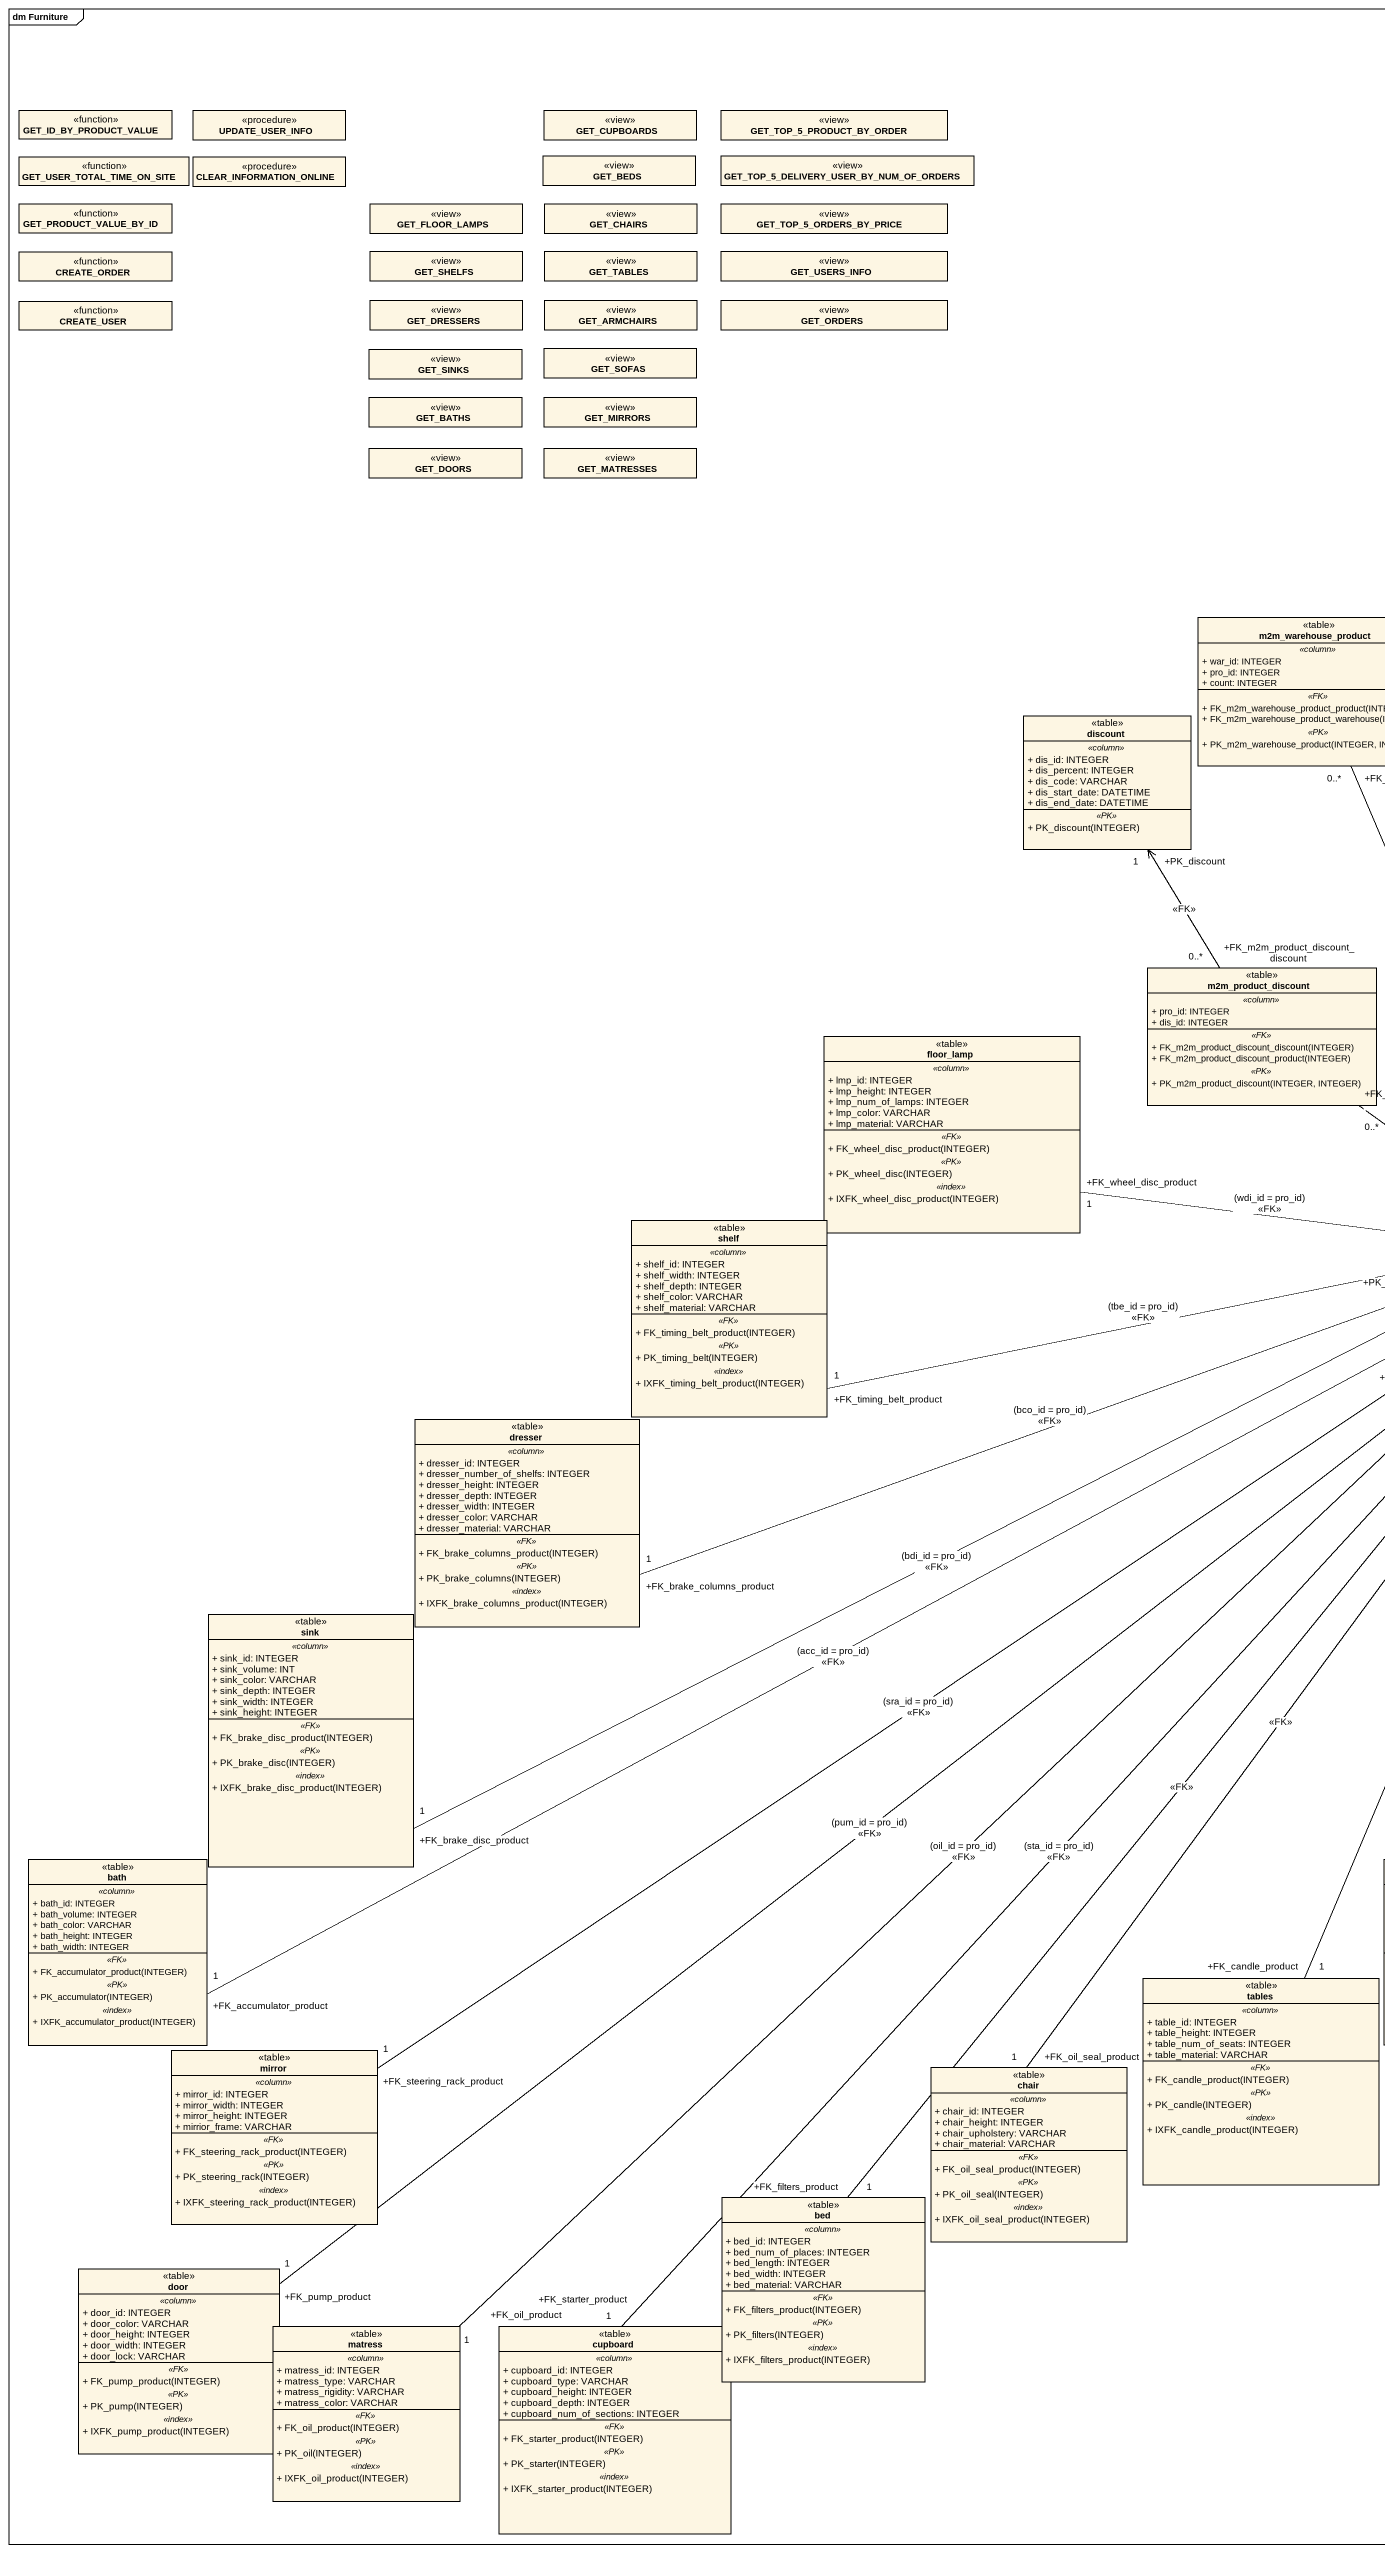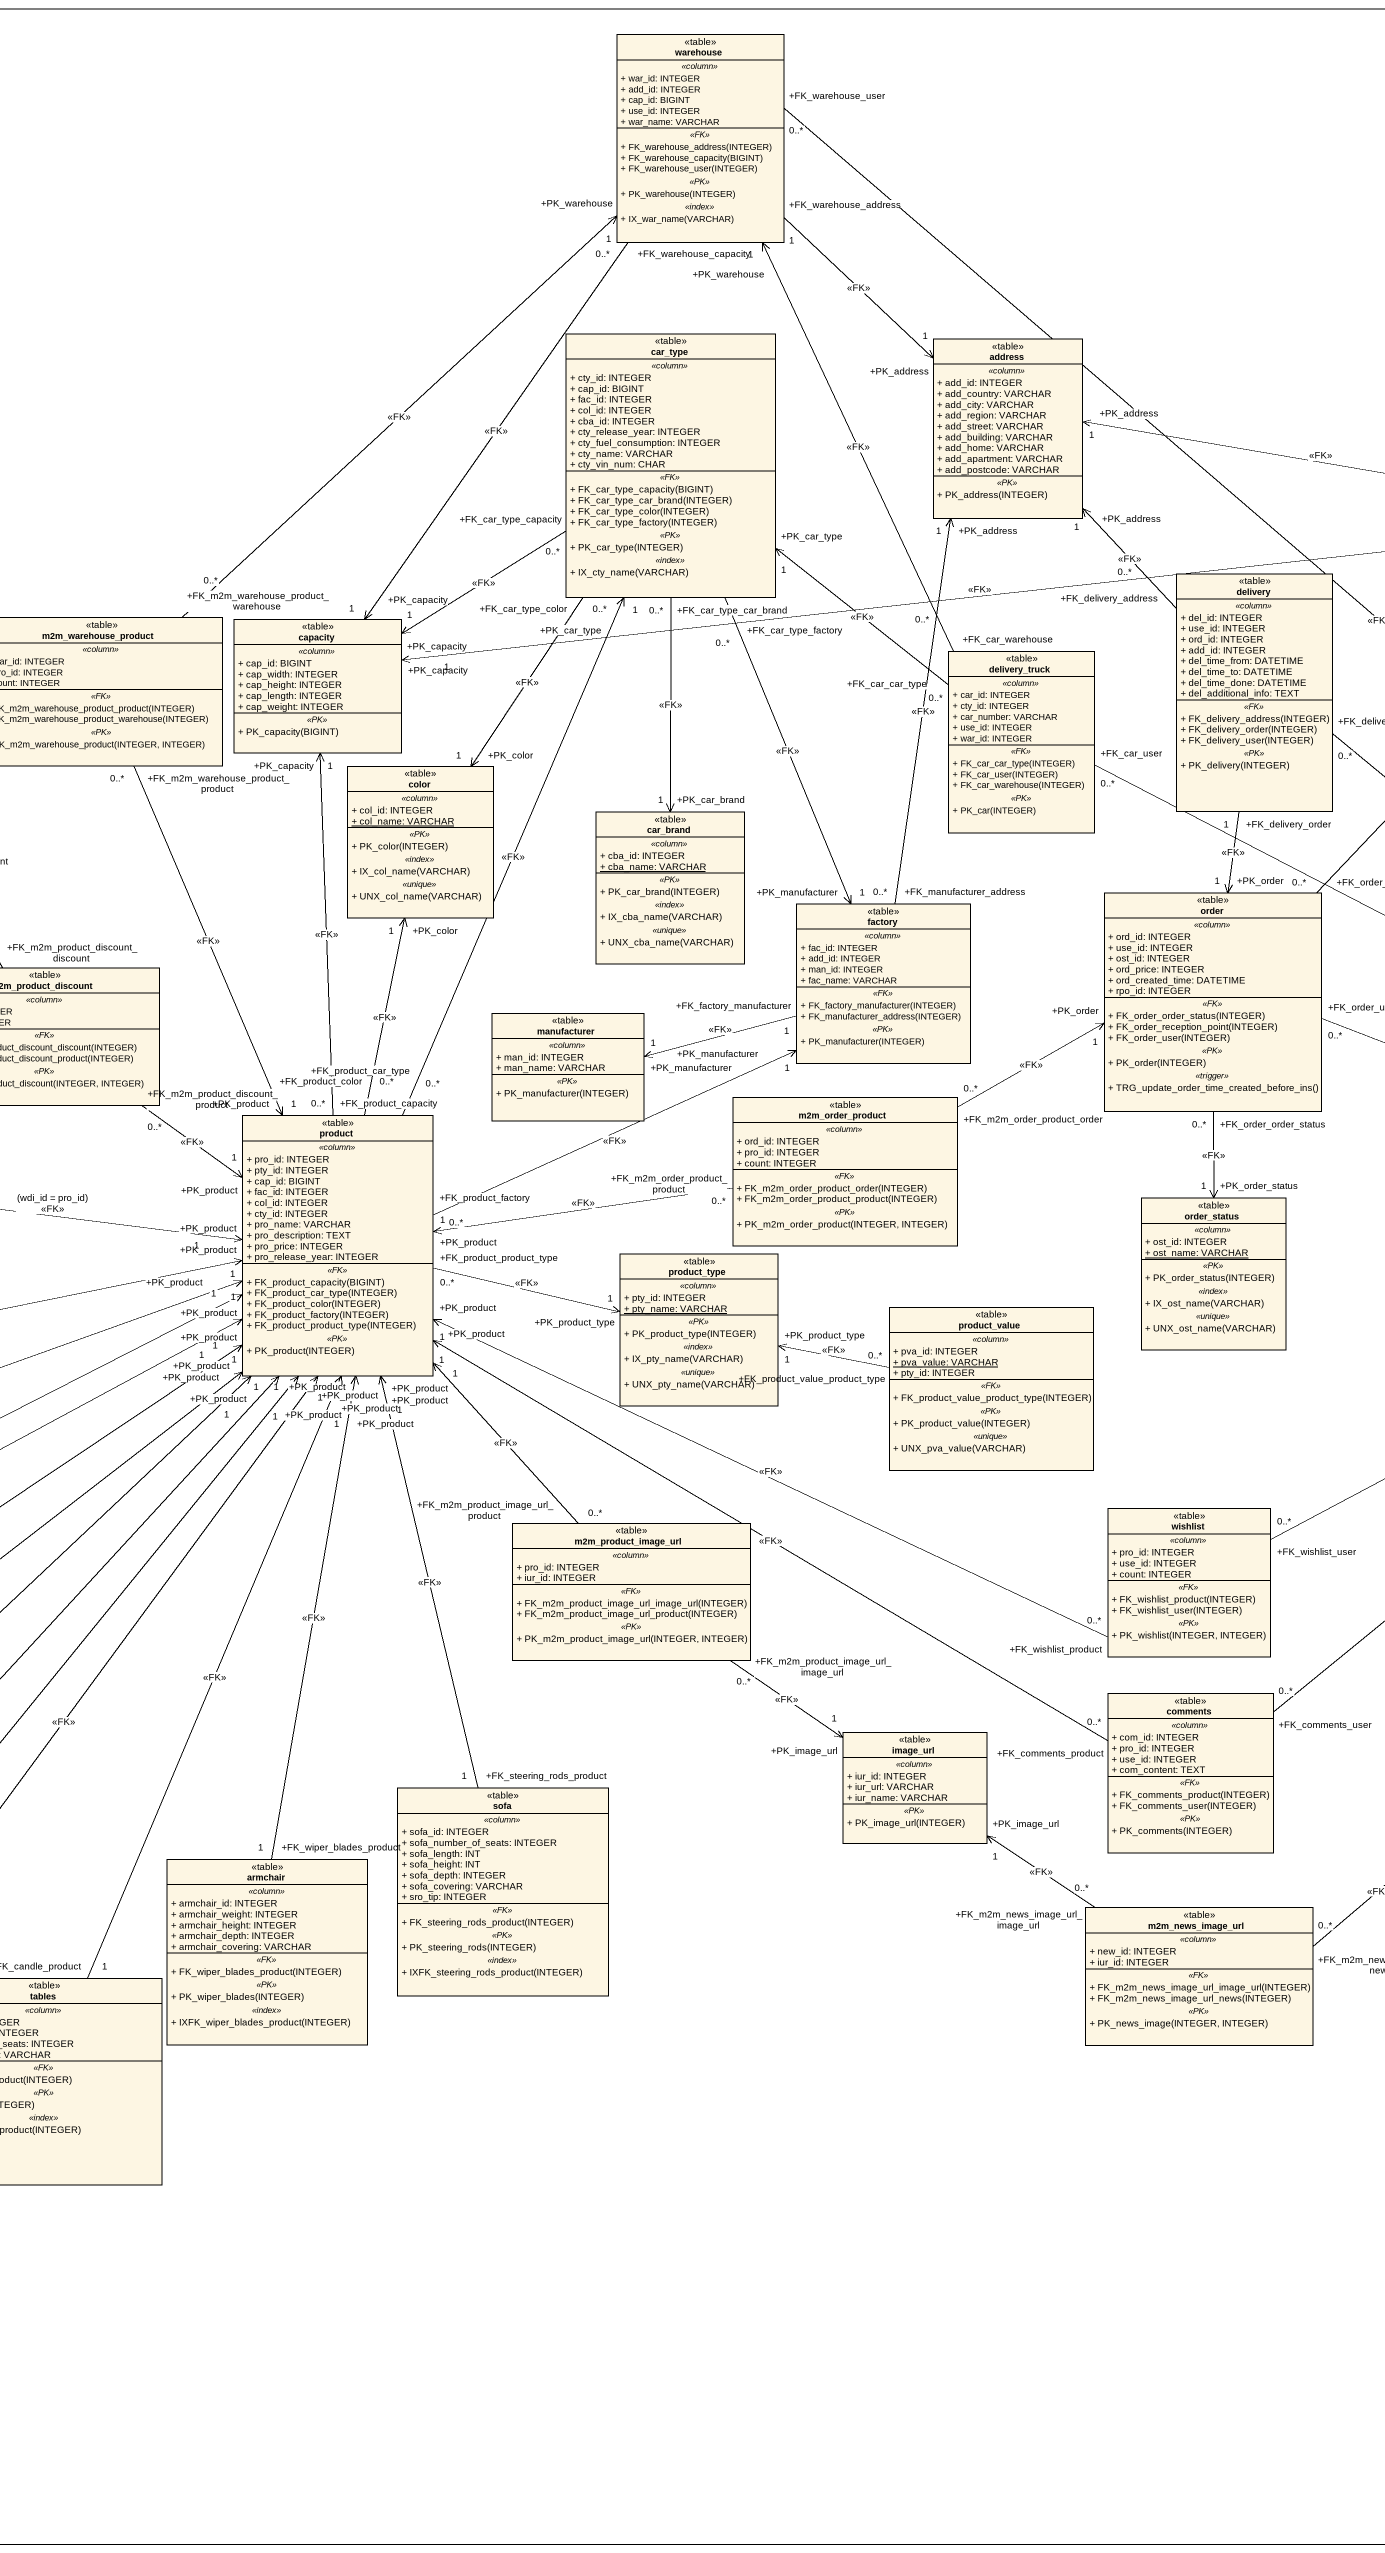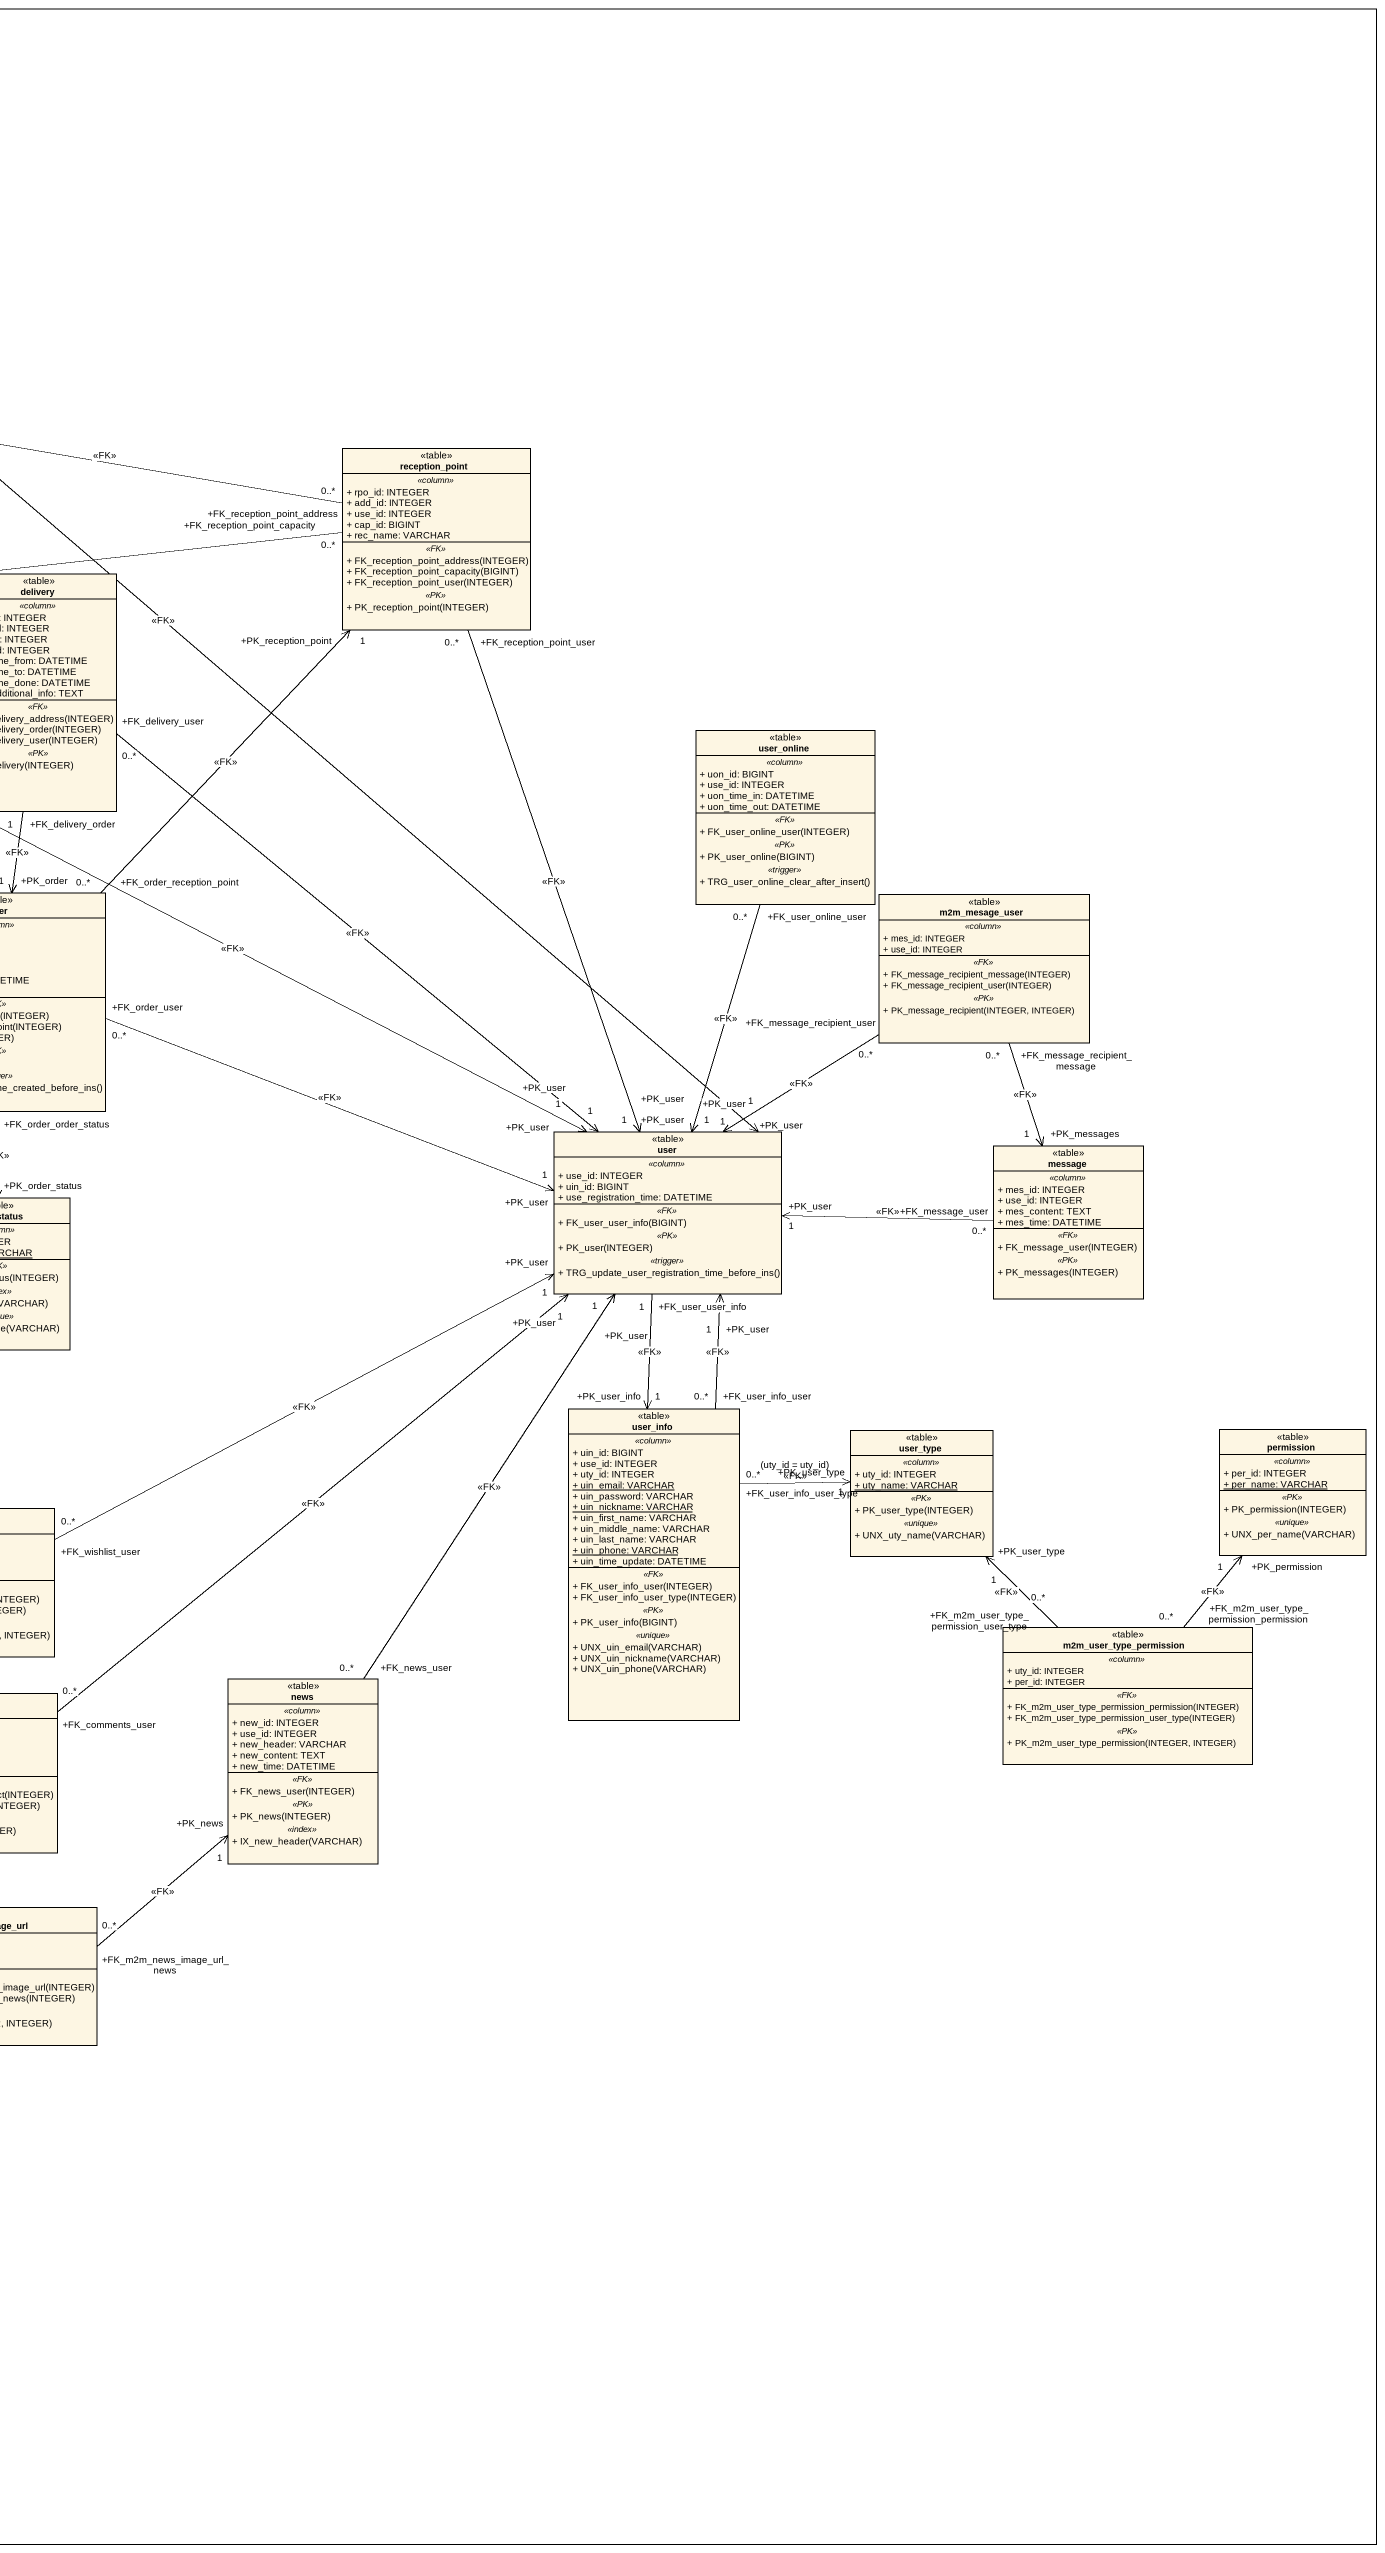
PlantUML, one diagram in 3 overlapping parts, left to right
@startuml
mainframe dm Furniture
hide circle
hide empty members
skinparam classAttributeIconSize 0
class warehouse <<table>> {
  .. <<column>> ..
  + war_id: INTEGER
  + add_id: INTEGER
  + cap_id: BIGINT
  + use_id: INTEGER
  + war_name: VARCHAR
  .. <<FK>> ..
  + FK_warehouse_address(INTEGER)
  + FK_warehouse_capacity(BIGINT)
  + FK_warehouse_user(INTEGER)
  .. <<PK>> ..
  + PK_warehouse(INTEGER)
  .. <<index>> ..
  + IX_war_name(VARCHAR)
}
class GET_ID_BY_PRODUCT_VALUE <<function>>
class UPDATE_USER_INFO <<procedure>>
class GET_CUPBOARDS <<view>>
class GET_TOP_5_PRODUCT_BY_ORDER <<view>>
class GET_USER_TOTAL_TIME_ON_SITE <<function>>
class CLEAR_INFORMATION_ONLINE <<procedure>>
class GET_BEDS <<view>>
class "GET_TOP_5_DELIVERY_USER_BY_NUM_OF_ORDERS" as GET_TOP_5_DELIVERY_USER_BY <<view>>
class GET_PRODUCT_VALUE_BY_ID <<function>>
class GET_FLOOR_LAMPS <<view>>
class GET_CHAIRS <<view>>
class GET_TOP_5_ORDERS_BY_PRICE <<view>>
class CREATE_ORDER <<function>>
class GET_SHELFS <<view>>
class GET_TABLES <<view>>
class GET_USERS_INFO <<view>>
class CREATE_USER <<function>>
class GET_DRESSERS <<view>>
class GET_ARMCHAIRS <<view>>
class GET_ORDERS <<view>>
class GET_SINKS <<view>>
class GET_SOFAS <<view>>
class car_type <<table>> {
  .. <<column>> ..
  + cty_id: INTEGER
  + cap_id: BIGINT
  + fac_id: INTEGER
  + col_id: INTEGER
  + cba_id: INTEGER
  + cty_release_year: INTEGER
  + cty_fuel_consumption: INTEGER
  + cty_name: VARCHAR
  + cty_vin_num: CHAR
  .. <<FK>> ..
  + FK_car_type_capacity(BIGINT)
  + FK_car_type_car_brand(INTEGER)
  + FK_car_type_color(INTEGER)
  + FK_car_type_factory(INTEGER)
  .. <<PK>> ..
  + PK_car_type(INTEGER)
  .. <<index>> ..
  + IX_cty_name(VARCHAR)
}
class address <<table>> {
  .. <<column>> ..
  + add_id: INTEGER
  + add_country: VARCHAR
  + add_city: VARCHAR
  + add_region: VARCHAR
  + add_street: VARCHAR
  + add_building: VARCHAR
  + add_home: VARCHAR
  + add_apartment: VARCHAR
  + add_postcode: VARCHAR
  .. <<PK>> ..
  + PK_address(INTEGER)
}
class GET_BATHS <<view>>
class GET_MIRRORS <<view>>
class GET_DOORS <<view>>
class GET_MATRESSES <<view>>
class reception_point <<table>> {
  .. <<column>> ..
  + rpo_id: INTEGER
  + add_id: INTEGER
  + use_id: INTEGER
  + cap_id: BIGINT
  + rec_name: VARCHAR
  .. <<FK>> ..
  + FK_reception_point_address(INTEGER)
  + FK_reception_point_capacity(BIGINT)
  + FK_reception_point_user(INTEGER)
  .. <<PK>> ..
  + PK_reception_point(INTEGER)
}
class delivery <<table>> {
  .. <<column>> ..
  + del_id: INTEGER
  + use_id: INTEGER
  + ord_id: INTEGER
  + add_id: INTEGER
  + del_time_from: DATETIME
  + del_time_to: DATETIME
  + del_time_done: DATETIME
  + del_additional_info: TEXT
  .. <<FK>> ..
  + FK_delivery_address(INTEGER)
  + FK_delivery_order(INTEGER)
  + FK_delivery_user(INTEGER)
  .. <<PK>> ..
  + PK_delivery(INTEGER)
}
class m2m_warehouse_product <<table>> {
  .. <<column>> ..
  + war_id: INTEGER
  + pro_id: INTEGER
  + count: INTEGER
  .. <<FK>> ..
  + FK_m2m_warehouse_product_product(INTEGER)
  + FK_m2m_warehouse_product_warehouse(INTEGER)
  .. <<PK>> ..
  + PK_m2m_warehouse_product(INTEGER, INTEGER)
}
class capacity <<table>> {
  .. <<column>> ..
  + cap_id: BIGINT
  + cap_width: INTEGER
  + cap_height: INTEGER
  + cap_length: INTEGER
  + cap_weight: INTEGER
  .. <<PK>> ..
  + PK_capacity(BIGINT)
}
class delivery_truck <<table>> {
  .. <<column>> ..
  + car_id: INTEGER
  + cty_id: INTEGER
  + car_number: VARCHAR
  + use_id: INTEGER
  + war_id: INTEGER
  .. <<FK>> ..
  + FK_car_car_type(INTEGER)
  + FK_car_user(INTEGER)
  + FK_car_warehouse(INTEGER)
  .. <<PK>> ..
  + PK_car(INTEGER)
}
class discount <<table>> {
  .. <<column>> ..
  + dis_id: INTEGER
  + dis_percent: INTEGER
  + dis_code: VARCHAR
  + dis_start_date: DATETIME
  + dis_end_date: DATETIME
  .. <<PK>> ..
  + PK_discount(INTEGER)
}
class user_online <<table>> {
  .. <<column>> ..
  + uon_id: BIGINT
  + use_id: INTEGER
  + uon_time_in: DATETIME
  + uon_time_out: DATETIME
  .. <<FK>> ..
  + FK_user_online_user(INTEGER)
  .. <<PK>> ..
  + PK_user_online(BIGINT)
  .. <<trigger>> ..
  + TRG_user_online_clear_after_insert()
}
class color <<table>> {
  .. <<column>> ..
  + col_id: INTEGER
  {static} + col_name: VARCHAR
  .. <<PK>> ..
  + PK_color(INTEGER)
  .. <<index>> ..
  + IX_col_name(VARCHAR)
  .. <<unique>> ..
  + UNX_col_name(VARCHAR)
}
class car_brand <<table>> {
  .. <<column>> ..
  + cba_id: INTEGER
  {static} + cba_name: VARCHAR
  .. <<PK>> ..
  + PK_car_brand(INTEGER)
  .. <<index>> ..
  + IX_cba_name(VARCHAR)
  .. <<unique>> ..
  + UNX_cba_name(VARCHAR)
}
class factory <<table>> {
  .. <<column>> ..
  + fac_id: INTEGER
  + add_id: INTEGER
  + man_id: INTEGER
  + fac_name: VARCHAR
  .. <<FK>> ..
  + FK_factory_manufacturer(INTEGER)
  + FK_manufacturer_address(INTEGER)
  .. <<PK>> ..
  + PK_manufacturer(INTEGER)
}
class order <<table>> {
  .. <<column>> ..
  + ord_id: INTEGER
  + use_id: INTEGER
  + ost_id: INTEGER
  + ord_price: INTEGER
  + ord_created_time: DATETIME
  + rpo_id: INTEGER
  .. <<FK>> ..
  + FK_order_order_status(INTEGER)
  + FK_order_reception_point(INTEGER)
  + FK_order_user(INTEGER)
  .. <<PK>> ..
  + PK_order(INTEGER)
  .. <<trigger>> ..
  + TRG_update_order_time_created_before_ins()
}
class m2m_mesage_user <<table>> {
  .. <<column>> ..
  + mes_id: INTEGER
  + use_id: INTEGER
  .. <<FK>> ..
  + FK_message_recipient_message(INTEGER)
  + FK_message_recipient_user(INTEGER)
  .. <<PK>> ..
  + PK_message_recipient(INTEGER, INTEGER)
}
class m2m_product_discount <<table>> {
  .. <<column>> ..
  + pro_id: INTEGER
  + dis_id: INTEGER
  .. <<FK>> ..
  + FK_m2m_product_discount_discount(INTEGER)
  + FK_m2m_product_discount_product(INTEGER)
  .. <<PK>> ..
  + PK_m2m_product_discount(INTEGER, INTEGER)
}
class manufacturer <<table>> {
  .. <<column>> ..
  + man_id: INTEGER
  + man_name: VARCHAR
  .. <<PK>> ..
  + PK_manufacturer(INTEGER)
}
class floor_lamp <<table>> {
  .. <<column>> ..
  + lmp_id: INTEGER
  + lmp_height: INTEGER
  + lmp_num_of_lamps: INTEGER
  + lmp_color: VARCHAR
  + lmp_material: VARCHAR
  .. <<FK>> ..
  + FK_wheel_disc_product(INTEGER)
  .. <<PK>> ..
  + PK_wheel_disc(INTEGER)
  .. <<index>> ..
  + IXFK_wheel_disc_product(INTEGER)
}
class m2m_order_product <<table>> {
  .. <<column>> ..
  + ord_id: INTEGER
  + pro_id: INTEGER
  + count: INTEGER
  .. <<FK>> ..
  + FK_m2m_order_product_order(INTEGER)
  + FK_m2m_order_product_product(INTEGER)
  .. <<PK>> ..
  + PK_m2m_order_product(INTEGER, INTEGER)
}
class product <<table>> {
  .. <<column>> ..
  + pro_id: INTEGER
  + pty_id: INTEGER
  + cap_id: BIGINT
  + fac_id: INTEGER
  + col_id: INTEGER
  + cty_id: INTEGER
  + pro_name: VARCHAR
  + pro_description: TEXT
  + pro_price: INTEGER
  + pro_release_year: INTEGER
  .. <<FK>> ..
  + FK_product_capacity(BIGINT)
  + FK_product_car_type(INTEGER)
  + FK_product_color(INTEGER)
  + FK_product_factory(INTEGER)
  + FK_product_product_type(INTEGER)
  .. <<PK>> ..
  + PK_product(INTEGER)
}
class user <<table>> {
  .. <<column>> ..
  + use_id: INTEGER
  + uin_id: BIGINT
  + use_registration_time: DATETIME
  .. <<FK>> ..
  + FK_user_user_info(BIGINT)
  .. <<PK>> ..
  + PK_user(INTEGER)
  .. <<trigger>> ..
  + TRG_update_user_registration_time_before_ins()
}
class message <<table>> {
  .. <<column>> ..
  + mes_id: INTEGER
  + use_id: INTEGER
  + mes_content: TEXT
  + mes_time: DATETIME
  .. <<FK>> ..
  + FK_message_user(INTEGER)
  .. <<PK>> ..
  + PK_messages(INTEGER)
}
class order_status <<table>> {
  .. <<column>> ..
  + ost_id: INTEGER
  {static} + ost_name: VARCHAR
  .. <<PK>> ..
  + PK_order_status(INTEGER)
  .. <<index>> ..
  + IX_ost_name(VARCHAR)
  .. <<unique>> ..
  + UNX_ost_name(VARCHAR)
}
class shelf <<table>> {
  .. <<column>> ..
  + shelf_id: INTEGER
  + shelf_width: INTEGER
  + shelf_depth: INTEGER
  + shelf_color: VARCHAR
  + shelf_material: VARCHAR
  .. <<FK>> ..
  + FK_timing_belt_product(INTEGER)
  .. <<PK>> ..
  + PK_timing_belt(INTEGER)
  .. <<index>> ..
  + IXFK_timing_belt_product(INTEGER)
}
class product_type <<table>> {
  .. <<column>> ..
  + pty_id: INTEGER
  {static} + pty_name: VARCHAR
  .. <<PK>> ..
  + PK_product_type(INTEGER)
  .. <<index>> ..
  + IX_pty_name(VARCHAR)
  .. <<unique>> ..
  + UNX_pty_name(VARCHAR)
}
class product_value <<table>> {
  .. <<column>> ..
  + pva_id: INTEGER
  {static} + pva_value: VARCHAR
  + pty_id: INTEGER
  .. <<FK>> ..
  + FK_product_value_product_type(INTEGER)
  .. <<PK>> ..
  + PK_product_value(INTEGER)
  .. <<unique>> ..
  + UNX_pva_value(VARCHAR)
}
class dresser <<table>> {
  .. <<column>> ..
  + dresser_id: INTEGER
  + dresser_number_of_shelfs: INTEGER
  + dresser_height: INTEGER
  + dresser_depth: INTEGER
  + dresser_width: INTEGER
  + dresser_color: VARCHAR
  + dresser_material: VARCHAR
  .. <<FK>> ..
  + FK_brake_columns_product(INTEGER)
  .. <<PK>> ..
  + PK_brake_columns(INTEGER)
  .. <<index>> ..
  + IXFK_brake_columns_product(INTEGER)
}
class user_info <<table>> {
  .. <<column>> ..
  + uin_id: BIGINT
  + use_id: INTEGER
  + uty_id: INTEGER
  {static} + uin_email: VARCHAR
  + uin_password: VARCHAR
  {static} + uin_nickname: VARCHAR
  + uin_first_name: VARCHAR
  + uin_middle_name: VARCHAR
  + uin_last_name: VARCHAR
  {static} + uin_phone: VARCHAR
  + uin_time_update: DATETIME
  .. <<FK>> ..
  + FK_user_info_user(INTEGER)
  + FK_user_info_user_type(INTEGER)
  .. <<PK>> ..
  + PK_user_info(BIGINT)
  .. <<unique>> ..
  + UNX_uin_email(VARCHAR)
  + UNX_uin_nickname(VARCHAR)
  + UNX_uin_phone(VARCHAR)
}
class user_type <<table>> {
  .. <<column>> ..
  + uty_id: INTEGER
  {static} + uty_name: VARCHAR
  .. <<PK>> ..
  + PK_user_type(INTEGER)
  .. <<unique>> ..
  + UNX_uty_name(VARCHAR)
}
class permission <<table>> {
  .. <<column>> ..
  + per_id: INTEGER
  {static} + per_name: VARCHAR
  .. <<PK>> ..
  + PK_permission(INTEGER)
  .. <<unique>> ..
  + UNX_per_name(VARCHAR)
}
class m2m_product_image_url <<table>> {
  .. <<column>> ..
  + pro_id: INTEGER
  + iur_id: INTEGER
  .. <<FK>> ..
  + FK_m2m_product_image_url_image_url(INTEGER)
  + FK_m2m_product_image_url_product(INTEGER)
  .. <<PK>> ..
  + PK_m2m_product_image_url(INTEGER, INTEGER)
}
class wishlist <<table>> {
  .. <<column>> ..
  + pro_id: INTEGER
  + use_id: INTEGER
  + count: INTEGER
  .. <<FK>> ..
  + FK_wishlist_product(INTEGER)
  + FK_wishlist_user(INTEGER)
  .. <<PK>> ..
  + PK_wishlist(INTEGER, INTEGER)
}
class sink <<table>> {
  .. <<column>> ..
  + sink_id: INTEGER
  + sink_volume: INT
  + sink_color: VARCHAR
  + sink_depth: INTEGER
  + sink_width: INTEGER
  + sink_height: INTEGER
  .. <<FK>> ..
  + FK_brake_disc_product(INTEGER)
  .. <<PK>> ..
  + PK_brake_disc(INTEGER)
  .. <<index>> ..
  + IXFK_brake_disc_product(INTEGER)
}
class m2m_user_type_permission <<table>> {
  .. <<column>> ..
  + uty_id: INTEGER
  + per_id: INTEGER
  .. <<FK>> ..
  + FK_m2m_user_type_permission_permission(INTEGER)
  + FK_m2m_user_type_permission_user_type(INTEGER)
  .. <<PK>> ..
  + PK_m2m_user_type_permission(INTEGER, INTEGER)
}
class news <<table>> {
  .. <<column>> ..
  + new_id: INTEGER
  + use_id: INTEGER
  + new_header: VARCHAR
  + new_content: TEXT
  + new_time: DATETIME
  .. <<FK>> ..
  + FK_news_user(INTEGER)
  .. <<PK>> ..
  + PK_news(INTEGER)
  .. <<index>> ..
  + IX_new_header(VARCHAR)
}
class comments <<table>> {
  .. <<column>> ..
  + com_id: INTEGER
  + pro_id: INTEGER
  + use_id: INTEGER
  + com_content: TEXT
  .. <<FK>> ..
  + FK_comments_product(INTEGER)
  + FK_comments_user(INTEGER)
  .. <<PK>> ..
  + PK_comments(INTEGER)
}
class image_url <<table>> {
  .. <<column>> ..
  + iur_id: INTEGER
  + iur_url: VARCHAR
  + iur_name: VARCHAR
  .. <<PK>> ..
  + PK_image_url(INTEGER)
}
class sofa <<table>> {
  .. <<column>> ..
  + sofa_id: INTEGER
  + sofa_number_of_seats: INTEGER
  + sofa_length: INT
  + sofa_height: INT
  + sofa_depth: INTEGER
  + sofa_covering: VARCHAR
  + sro_tip: INTEGER
  .. <<FK>> ..
  + FK_steering_rods_product(INTEGER)
  .. <<PK>> ..
  + PK_steering_rods(INTEGER)
  .. <<index>> ..
  + IXFK_steering_rods_product(INTEGER)
}
class bath <<table>> {
  .. <<column>> ..
  + bath_id: INTEGER
  + bath_volume: INTEGER
  + bath_color: VARCHAR
  + bath_height: INTEGER
  + bath_width: INTEGER
  .. <<FK>> ..
  + FK_accumulator_product(INTEGER)
  .. <<PK>> ..
  + PK_accumulator(INTEGER)
  .. <<index>> ..
  + IXFK_accumulator_product(INTEGER)
}
class armchair <<table>> {
  .. <<column>> ..
  + armchair_id: INTEGER
  + armchair_weight: INTEGER
  + armchair_height: INTEGER
  + armchair_depth: INTEGER
  + armchair_covering: VARCHAR
  .. <<FK>> ..
  + FK_wiper_blades_product(INTEGER)
  .. <<PK>> ..
  + PK_wiper_blades(INTEGER)
  .. <<index>> ..
  + IXFK_wiper_blades_product(INTEGER)
}
class m2m_news_image_url <<table>> {
  .. <<column>> ..
  + new_id: INTEGER
  + iur_id: INTEGER
  .. <<FK>> ..
  + FK_m2m_news_image_url_image_url(INTEGER)
  + FK_m2m_news_image_url_news(INTEGER)
  .. <<PK>> ..
  + PK_news_image(INTEGER, INTEGER)
}
class tables <<table>> {
  .. <<column>> ..
  + table_id: INTEGER
  + table_height: INTEGER
  + table_num_of_seats: INTEGER
  + table_material: VARCHAR
  .. <<FK>> ..
  + FK_candle_product(INTEGER)
  .. <<PK>> ..
  + PK_candle(INTEGER)
  .. <<index>> ..
  + IXFK_candle_product(INTEGER)
}
class mirror <<table>> {
  .. <<column>> ..
  + mirror_id: INTEGER
  + mirror_width: INTEGER
  + mirror_height: INTEGER
  + mirrior_frame: VARCHAR
  .. <<FK>> ..
  + FK_steering_rack_product(INTEGER)
  .. <<PK>> ..
  + PK_steering_rack(INTEGER)
  .. <<index>> ..
  + IXFK_steering_rack_product(INTEGER)
}
class chair <<table>> {
  .. <<column>> ..
  + chair_id: INTEGER
  + chair_height: INTEGER
  + chair_upholstery: VARCHAR
  + chair_material: VARCHAR
  .. <<FK>> ..
  + FK_oil_seal_product(INTEGER)
  .. <<PK>> ..
  + PK_oil_seal(INTEGER)
  .. <<index>> ..
  + IXFK_oil_seal_product(INTEGER)
}
class bed <<table>> {
  .. <<column>> ..
  + bed_id: INTEGER
  + bed_num_of_places: INTEGER
  + bed_length: INTEGER
  + bed_width: INTEGER
  + bed_material: VARCHAR
  .. <<FK>> ..
  + FK_filters_product(INTEGER)
  .. <<PK>> ..
  + PK_filters(INTEGER)
  .. <<index>> ..
  + IXFK_filters_product(INTEGER)
}
class door <<table>> {
  .. <<column>> ..
  + door_id: INTEGER
  + door_color: VARCHAR
  + door_height: INTEGER
  + door_width: INTEGER
  + door_lock: VARCHAR
  .. <<FK>> ..
  + FK_pump_product(INTEGER)
  .. <<PK>> ..
  + PK_pump(INTEGER)
  .. <<index>> ..
  + IXFK_pump_product(INTEGER)
}
class matress <<table>> {
  .. <<column>> ..
  + matress_id: INTEGER
  + matress_type: VARCHAR
  + matress_rigidity: VARCHAR
  + matress_color: VARCHAR
  .. <<FK>> ..
  + FK_oil_product(INTEGER)
  .. <<PK>> ..
  + PK_oil(INTEGER)
  .. <<index>> ..
  + IXFK_oil_product(INTEGER)
}
class cupboard <<table>> {
  .. <<column>> ..
  + cupboard_id: INTEGER
  + cupboard_type: VARCHAR
  + cupboard_height: INTEGER
  + cupboard_depth: INTEGER
  + cupboard_num_of_sections: INTEGER
  .. <<FK>> ..
  + FK_starter_product(INTEGER)
  .. <<PK>> ..
  + PK_starter(INTEGER)
  .. <<index>> ..
  + IXFK_starter_product(INTEGER)
}
warehouse "+FK_warehouse_address\n1" --> "+PK_address\n1" address : <<FK>>
warehouse "+FK_warehouse_capacity\n0..*" --> "+PK_capacity\n1" capacity : <<FK>>
warehouse "+FK_warehouse_user\n0..*" --> "+PK_user\n1" user : <<FK>>
car_type "+FK_car_type_capacity\n0..*" --> "+PK_capacity\n1" capacity : <<FK>>
car_type "+FK_car_type_color\n0..*" --> "+PK_color\n1" color : <<FK>>
car_type "+FK_car_type_car_brand\n0..*" --> "+PK_car_brand\n1" car_brand : <<FK>>
car_type "+FK_car_type_factory\n0..*" --> "+PK_manufacturer\n1" factory : <<FK>>
reception_point "+FK_reception_point_address\n0..*" -left-> "+PK_address\n1" address : <<FK>>
reception_point "+FK_reception_point_capacity\n0..*" -left-> "+PK_capacity\n1" capacity : <<FK>>
reception_point "+FK_reception_point_user\n0..*" --> "+PK_user\n1" user : <<FK>>
delivery "+FK_delivery_address\n0..*" -up-> "+PK_address\n1" address : <<FK>>
delivery "+FK_delivery_order\n1" --> "+PK_order\n1" order : <<FK>>
delivery "+FK_delivery_user\n0..*" --> "+PK_user\n1" user : <<FK>>
m2m_warehouse_product "+FK_m2m_warehouse_product_warehouse\n0..*" -up-> "+PK_warehouse\n1" warehouse : <<FK>>
m2m_warehouse_product "+FK_m2m_warehouse_product_product\n0..*" --> "+PK_product\n1" product : <<FK>>
delivery_truck "+FK_car_warehouse\n0..*" -up-> "+PK_warehouse\n1" warehouse : <<FK>>
delivery_truck "+FK_car_car_type\n0..*" -up-> "+PK_car_type\n1" car_type : <<FK>>
delivery_truck "+FK_car_user\n0..*" -right-> "+PK_user\n1" user : <<FK>>
user_online "+FK_user_online_user\n0..*" --> "+PK_user\n1" user : <<FK>>
factory "+FK_manufacturer_address\n0..*" -up-> "+PK_address\n1" address : <<FK>>
factory "+FK_factory_manufacturer\n1" -left-> "+PK_manufacturer\n1" manufacturer : <<FK>>
order "+FK_order_reception_point\n0..*" -up-> "+PK_reception_point\n1" reception_point : <<FK>>
order "+FK_order_user\n0..*" -right-> "+PK_user\n1" user : <<FK>>
order "+FK_order_order_status\n0..*" --> "+PK_order_status\n1" order_status : <<FK>>
m2m_mesage_user "+FK_message_recipient_user\n0..*" --> "+PK_user\n1" user : <<FK>>
m2m_mesage_user "+FK_message_recipient_message\n0..*" --> "+PK_messages\n1" message : <<FK>>
m2m_product_discount "+FK_m2m_product_discount_discount\n0..*" -up-> "+PK_discount\n1" discount : <<FK>>
m2m_product_discount "+FK_m2m_product_discount_product\n0..*" --> "+PK_product\n1" product : <<FK>>
floor_lamp "+FK_wheel_disc_product\n1" -right-> "+PK_product\n1" product : (wdi_id = pro_id)\n<<FK>>
m2m_order_product "+FK_m2m_order_product_order\n0..*" -right-> "+PK_order\n1" order : <<FK>>
m2m_order_product "+FK_m2m_order_product_product\n0..*" -left-> "+PK_product\n1" product : <<FK>>
product "+FK_product_car_type\n0..*" -up-> "+PK_car_type\n1" car_type : <<FK>>
product "+FK_product_capacity\n0..*" -up-> "+PK_capacity\n1" capacity : <<FK>>
product "+FK_product_color\n0..*" -up-> "+PK_color\n1" color : <<FK>>
product "+FK_product_factory\n0..*" -right-> "+PK_manufacturer\n1" factory : <<FK>>
product "+FK_product_product_type\n0..*" -right-> "+PK_product_type\n1" product_type : <<FK>>
user "+FK_user_user_info\n1" --> "+PK_user_info\n1" user_info : <<FK>>
message "+FK_message_user\n0..*" -left-> "+PK_user\n1" user : <<FK>>
shelf "+FK_timing_belt_product\n1" -right-> "+PK_product\n1" product : (tbe_id = pro_id)\n<<FK>>
product_value "+FK_product_value_product_type\n0..*" -left-> "+PK_product_type\n1" product_type : <<FK>>
dresser "+FK_brake_columns_product\n1" -right-> "+PK_product\n1" product : (bco_id = pro_id)\n<<FK>>
user_info "+FK_user_info_user\n0..*" -up-> "+PK_user\n1" user : <<FK>>
user_info "+FK_user_info_user_type\n0..*" -right-> "+PK_user_type\n1" user_type : (uty_id = uty_id)\n<<FK>>
m2m_product_image_url "+FK_m2m_product_image_url_product\n0..*" -up-> "+PK_product\n1" product : <<FK>>
m2m_product_image_url "+FK_m2m_product_image_url_image_url\n0..*" --> "+PK_image_url\n1" image_url : <<FK>>
wishlist "+FK_wishlist_product\n0..*" -left-> "+PK_product\n1" product : <<FK>>
wishlist "+FK_wishlist_user\n0..*" -right-> "+PK_user\n1" user : <<FK>>
sink "+FK_brake_disc_product\n1" -right-> "+PK_product\n1" product : (bdi_id = pro_id)\n<<FK>>
m2m_user_type_permission "+FK_m2m_user_type_permission_user_type\n0..*" -up-> "+PK_user_type\n1" user_type : <<FK>>
m2m_user_type_permission "+FK_m2m_user_type_permission_permission\n0..*" -up-> "+PK_permission\n1" permission : <<FK>>
news "+FK_news_user\n0..*" -up-> "+PK_user\n1" user : <<FK>>
comments "+FK_comments_product\n0..*" -up-> "+PK_product\n1" product : <<FK>>
comments "+FK_comments_user\n0..*" -up-> "+PK_user\n1" user : <<FK>>
sofa "+FK_steering_rods_product\n1" -up-> "+PK_product\n1" product : <<FK>>
bath "+FK_accumulator_product\n1" -right-> "+PK_product\n1" product : (acc_id = pro_id)\n<<FK>>
armchair "+FK_wiper_blades_product\n1" -up-> "+PK_product\n1" product : <<FK>>
m2m_news_image_url "+FK_m2m_news_image_url_news\n0..*" -up-> "+PK_news\n1" news : <<FK>>
m2m_news_image_url "+FK_m2m_news_image_url_image_url\n0..*" -up-> "+PK_image_url\n1" image_url : <<FK>>
tables "+FK_candle_product\n1" -up-> "+PK_product\n1" product : <<FK>>
mirror "+FK_steering_rack_product\n1" -up-> "+PK_product\n1" product : (sra_id = pro_id)\n<<FK>>
chair "+FK_oil_seal_product\n1" -up-> "+PK_product\n1" product : <<FK>>
bed "+FK_filters_product\n1" -up-> "+PK_product\n1" product : <<FK>>
door "+FK_pump_product\n1" -up-> "+PK_product\n1" product : (pum_id = pro_id)\n<<FK>>
matress "+FK_oil_product\n1" -up-> "+PK_product\n1" product : (oil_id = pro_id)\n<<FK>>
cupboard "+FK_starter_product\n1" -up-> "+PK_product\n1" product : (sta_id = pro_id)\n<<FK>>
@enduml
